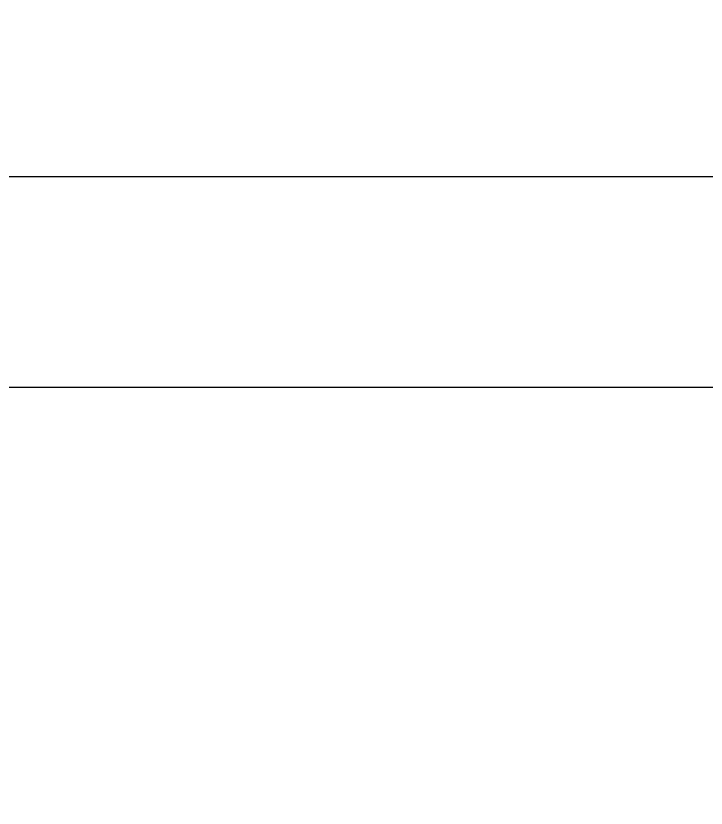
# Model space of a CAD drawing. Extents: x 0 to 2378, y -75 to 4875.
# Drawn here: x 12.02 to 24.22, y 1238.34 to 1252.34 of the extents above; entities that cross this region are included whole.
import ezdxf

# ---------------------------------------------------------------- set-up
doc = ezdxf.new("R2010")
doc.units = 0
doc.header["$LTSCALE"] = 25.4
doc.layers.get('0').update_dxf_attribs({"color": 13, "linetype": 'CONTINUOUS'})

# ---------------------------------------------------------------- blocks, each defined once
blk = doc.blocks.new('GROUP_1')
at = {"color": 250}
for p, q in [((0, 1324.505, 5549.778), (75, 1324.505, 5549.778)), ((0, 1324.505, 5549.778), (75, 1324.505, 5549.778)), ((57, 1320.773, 5537.778), (5, 1320.773, 5537.778)), ((57, 1320.773, 5537.778), (5, 1320.773, 5537.778))]:
    blk.add_line(p, q, dxfattribs=at)
mesh = blk.add_polyface(dxfattribs=at)
corners = [(37.5, 1075, 2181.818), (0, 3825, 181.818), (0, 1075, 2181.818), (37.5, 3825, 181.818)]
mesh.append_faces([[corners[k] for k in face] for face in [(0, 1, 2), (1, 0, 3)]], dxfattribs={"vtx0": -1, "color": 250})
mesh = blk.add_polyface(dxfattribs=at)
corners = [(57, 3813, 175.707), (5, 1071.098, 2169.818), (5, 3813, 175.707), (57, 1071.098, 2169.818)]
mesh.append_faces([[corners[k] for k in face] for face in [(0, 1, 2), (1, 0, 3)]], dxfattribs={"vtx0": -1, "color": 250})
mesh = blk.add_polyface(dxfattribs=at)
corners = [(57, 1013.865, 1993.818), (5, 3637, 86.084), (5, 1013.865, 1993.818), (57, 3637, 86.084)]
mesh.append_faces([[corners[k] for k in face] for face in [(0, 1, 2), (1, 0, 3)]], dxfattribs={"vtx0": -1, "color": 250})
mesh = blk.add_polyface(dxfattribs=at)
corners = [(75, 3625, 79.973), (0, 1009.963, 1981.818), (0, 3625, 79.973), (75, 1009.963, 1981.818)]
mesh.append_faces([[corners[k] for k in face] for face in [(0, 1, 2), (1, 0, 3)]], dxfattribs={"vtx0": -1, "color": 250})
mesh = blk.add_polyface(dxfattribs=at)
corners = [(0, 1324.505, 5549.778), (75, 3325, 4172.16), (0, 3325, 4172.16), (75, 1324.505, 5549.778)]
mesh.append_faces([[corners[k] for k in face] for face in [(0, 1, 2), (1, 0, 3)]], dxfattribs={"vtx0": -1, "color": 250})
mesh = blk.add_polyface(dxfattribs=at)
corners = [(57, 3313, 4165.853), (5, 1320.773, 5537.778), (5, 3313, 4165.853), (57, 1320.773, 5537.778)]
mesh.append_faces([[corners[k] for k in face] for face in [(0, 1, 2), (1, 0, 3)]], dxfattribs={"vtx0": -1, "color": 250})
mesh = blk.add_polyface(dxfattribs=at)
corners = [(5, 1266.034, 5361.778), (57, 3137, 4073.359), (5, 3137, 4073.359), (57, 1266.034, 5361.778)]
mesh.append_faces([[corners[k] for k in face] for face in [(0, 1, 2), (1, 0, 3)]], dxfattribs={"vtx0": -1, "color": 250})
mesh = blk.add_polyface(dxfattribs=at)
corners = [(75, 3125, 4067.052), (0, 1262.302, 5349.778), (0, 3125, 4067.052), (75, 1262.302, 5349.778)]
mesh.append_faces([[corners[k] for k in face] for face in [(0, 1, 2), (1, 0, 3)]], dxfattribs={"vtx0": -1, "color": 250})
mesh = blk.add_polyface(dxfattribs=at)
corners = [(0, 0, 5349.778), (75, 1262.302, 5349.778), (0, 1262.302, 5349.778), (75, 75, 5349.778), (2350, 0, 5349.778), (2275, 75, 5349.778), (2275, 1524.505, 5349.778), (2350, 1524.505, 5349.778)]
mesh.append_faces([[corners[k] for k in face] for face in [(0, 1, 2), (6, 4, 7)]], dxfattribs={"vtx0": -1, "color": 250})
mesh.append_faces([[corners[k] for k in face] for face in [(1, 0, 3), (3, 4, 5), (5, 4, 6)]], dxfattribs={"vtx0": -1, "vtx1": -1, "color": 250})
mesh.append_faces([[corners[k] for k in face] for face in [(3, 0, 4)]], dxfattribs={"vtx0": -1, "vtx2": -1, "color": 250})
mesh = blk.add_polyface(dxfattribs=at)
corners = [(2345, 1512.505, 5361.778), (2293, 57, 5361.778), (2293, 1512.505, 5361.778), (57, 1266.034, 5361.778), (5, 5, 5361.778), (5, 1266.034, 5361.778), (57, 57, 5361.778), (2345, 5, 5361.778)]
mesh.append_faces([[corners[k] for k in face] for face in [(0, 1, 2), (3, 4, 5)]], dxfattribs={"vtx0": -1, "color": 250})
mesh.append_faces([[corners[k] for k in face] for face in [(4, 6, 7), (7, 1, 0)]], dxfattribs={"vtx0": -1, "vtx1": -1, "color": 250})
mesh.append_faces([[corners[k] for k in face] for face in [(4, 3, 6), (7, 6, 1)]], dxfattribs={"vtx0": -1, "vtx2": -1, "color": 250})
mesh = blk.add_polyface(dxfattribs=at)
corners = [(5, 5, 5537.778), (57, 1320.773, 5537.778), (5, 1320.773, 5537.778), (57, 57, 5537.778), (2345, 5, 5537.778), (2293, 57, 5537.778), (2293, 1336.505, 5537.778), (2345, 1336.505, 5537.778)]
mesh.append_faces([[corners[k] for k in face] for face in [(0, 1, 2), (6, 4, 7)]], dxfattribs={"vtx0": -1, "color": 250})
mesh.append_faces([[corners[k] for k in face] for face in [(1, 0, 3), (3, 4, 5), (5, 4, 6)]], dxfattribs={"vtx0": -1, "vtx1": -1, "color": 250})
mesh.append_faces([[corners[k] for k in face] for face in [(3, 0, 4)]], dxfattribs={"vtx0": -1, "vtx2": -1, "color": 250})
mesh = blk.add_polyface(dxfattribs=at)
corners = [(2350, 1324.505, 5549.778), (2275, 75, 5549.778), (2275, 1324.505, 5549.778), (75, 1324.505, 5549.778), (0, 0, 5549.778), (0, 1324.505, 5549.778), (75, 75, 5549.778), (2350, 0, 5549.778)]
mesh.append_faces([[corners[k] for k in face] for face in [(0, 1, 2), (3, 4, 5)]], dxfattribs={"vtx0": -1, "color": 250})
mesh.append_faces([[corners[k] for k in face] for face in [(4, 6, 7), (7, 1, 0)]], dxfattribs={"vtx0": -1, "vtx1": -1, "color": 250})
mesh.append_faces([[corners[k] for k in face] for face in [(4, 3, 6), (7, 6, 1)]], dxfattribs={"vtx0": -1, "vtx2": -1, "color": 250})
blk = doc.blocks.new('GROUP_3')
at = {"color": 9}
mesh = blk.add_polyface(dxfattribs=at)
corners = [(2224.83, 4625.011, 700), (0, 8500.495, 700), (0, 4625.011, 700), (1150, 8500.495, 700), (1150, 9500.495, 700), (2224.83, 9500.495, 700)]
mesh.append_faces([[corners[k] for k in face] for face in [(0, 1, 2), (4, 0, 5)]], dxfattribs={"vtx0": -1, "color": 9})
mesh.append_faces([[corners[k] for k in face] for face in [(1, 0, 3), (3, 0, 4)]], dxfattribs={"vtx0": -1, "vtx1": -1, "color": 9})
mesh = blk.add_polyface(dxfattribs=at)
corners = [(0, 9500.495), (2224.83, 4625.011), (0, 4625.011), (2224.83, 9500.495)]
mesh.append_faces([[corners[k] for k in face] for face in [(0, 1, 2), (1, 0, 3)]], dxfattribs={"vtx0": -1, "color": 9})
blk = doc.blocks.new('GROUP_2')
at = {"color": 0}
blk.add_blockref('GROUP_1', (0, 0, 700), dxfattribs=at)
at = {"color": 250, "rotation": 180}
blk.add_blockref('GROUP_3', (2225, 9575.495), dxfattribs=at)
blk = doc.blocks.new('GROUP_39')
at = {"color": 0}
blk.add_blockref('GROUP_2', (0, 0), dxfattribs=at)

msp = doc.modelspace()

# ---------------------------------------------------------------- block references
at = {"color": 0}
msp.add_blockref('GROUP_39', (-0.17, -75), dxfattribs=at)

doc.saveas('drawing.dxf')
